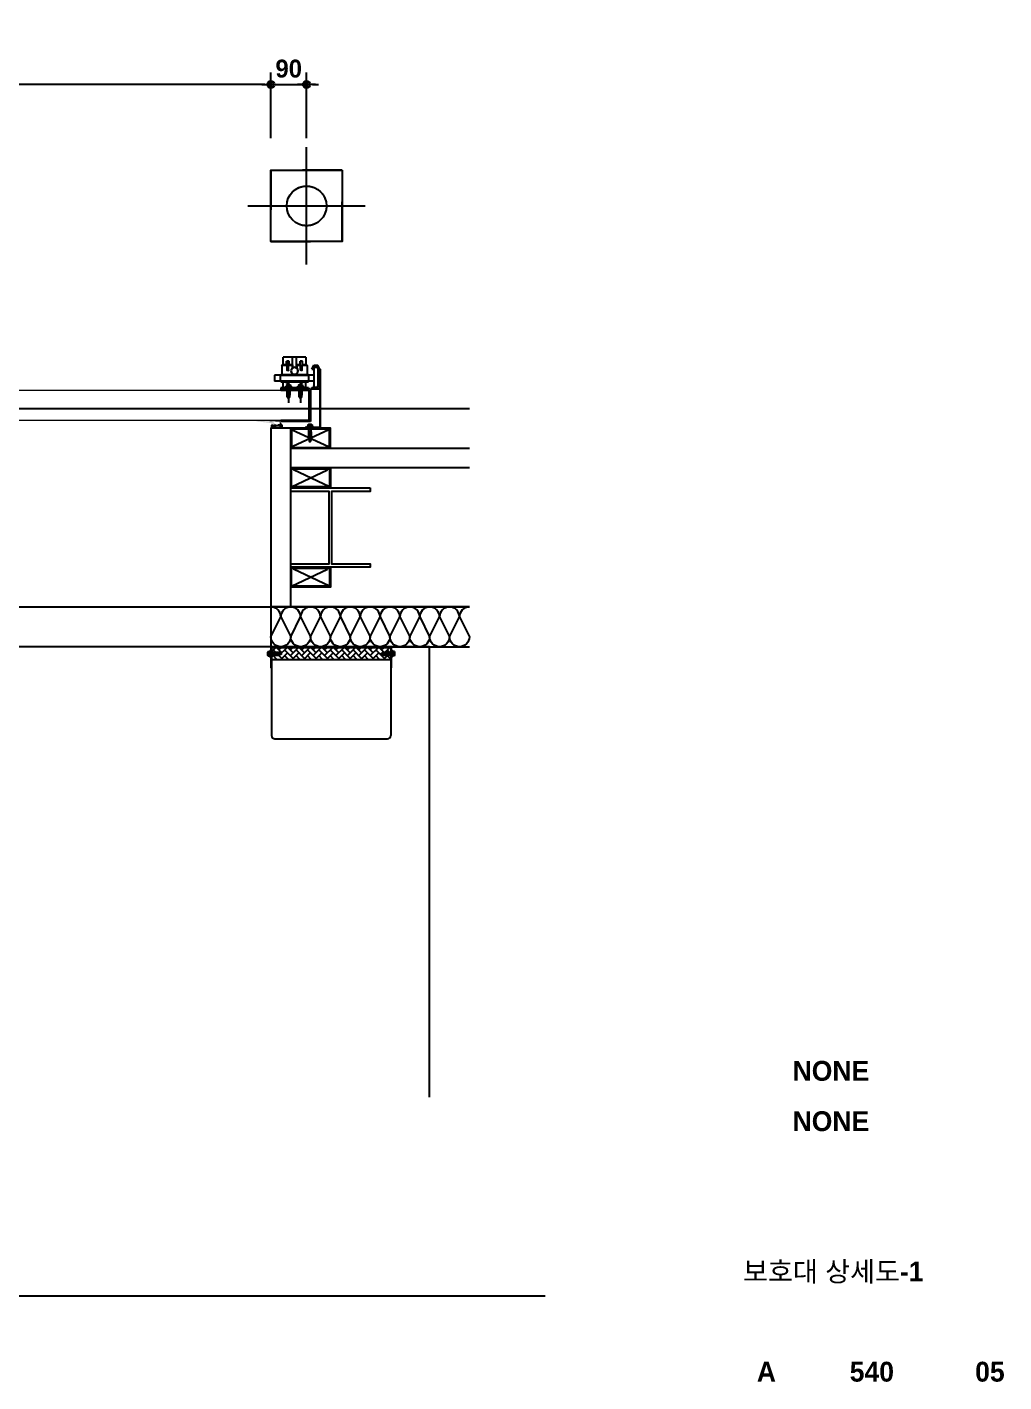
# Model space of a CAD drawing. Extents: x 300 to 49993, y 307 to 8617.
# Drawn here: x 9637 to 12098, y 391 to 3802 of the extents above; entities that cross this region are included whole.
import ezdxf
from ezdxf.enums import TextEntityAlignment as Align

# ---------------------------------------------------------------- set-up
doc = ezdxf.new("R2010")
doc.units = 0
doc.header["$LTSCALE"] = 400
doc.header["$MEASUREMENT"] = 0
doc.header["$PDSIZE"] = -5
for name, pattern in [('CEN', [62, 60, -1, 0, -1]), ('HID', [0.5, 0.25, -0.25]), ('XR-평면도$0$HID', [2, 1.1, -0.9]), ('XR-평면도$0$HIDDEN', [0.375, 0.25, -0.125])]:
    doc.linetypes.add(name, pattern=pattern)
doc.layers.get('Defpoints').update_dxf_attribs({"color": 161, "linetype": 'CONTINUOUS'})
for name, color, linetype in [('$RECOVER_210316183841-0', 7, 'CONTINUOUS'), ('$RECOVER_210316183841-24', 7, 'CONTINUOUS'), ('$RECOVER_210316183841-25', 7, 'CONTINUOUS'), ('0-LIN3', 8, 'CONTINUOUS'), ('0-PATT', 252, 'CONTINUOUS'), ('0DOOR', 4, 'CONTINUOUS'), ('0FURN1', 8, 'HID'), ('0OPEN', 1, 'HID'), ('0PANL', 6, 'CONTINUOUS'), ('0STL', 3, 'CONTINUOUS'), ('A-DIM', 7, 'CONTINUOUS'), ('A-INSUL', 8, 'CONTINUOUS'), ('A-PK', 6, 'CONTINUOUS'), ('AA-BOLLARD', 6, 'CONTINUOUS'), ('AA-STEL-1', 3, 'CONTINUOUS'), ('CEN', 1, 'CEN'), ('SYM', 7, 'CONTINUOUS')]:
    doc.layers.add(name, color=color, linetype=linetype)
doc.styles.add('2020음성 1차', font='나눔고딕Bold.ttf')
doc.dimstyles.new('RI-DOT-150', dxfattribs={"dimscale": 150, "dimtxt": 3, "dimasz": 1, "dimexe": 2, "dimexo": 2, "dimgap": 1, "dimtad": 1, "dimdec": 0, "dimzin": 9, "dimdsep": 46, "dimtxsty": '2020음성 1차', "dimcen": 0, "dimclrd": 256, "dimclre": 256, "dimclrt": 3, "dimadec": 0, "dimazin": 0, "dimtm": 1e-09, "dimtfac": 1, "dimtdec": 0, "dimtix": 1, "dimtmove": 2, "dimatfit": 3, "dimfxl": 1.25, "dimtolj": 1, "dimtzin": 0, "dimlwd": -1, "dimlwe": -1, "dimarcsym": 0})

# ---------------------------------------------------------------- blocks, each defined once
blk = doc.blocks.new('XR-평면도$0$$0$A$C3B9B04BD')
at = {"layer": '0OPEN'}
for p, q in [((47.7, -47.7), (2.3, 47.7)), ((47.7, 47.7), (2.3, -47.7))]:
    blk.add_line(p, q, dxfattribs=at)
at = {"layer": '0STL'}
for points in [[(0, -50), (50, -50), (50, 50), (0, 50)], [(2.3, -47.7), (47.7, -47.7), (47.7, 47.7), (2.3, 47.7)]]:
    blk.add_lwpolyline(points, close=True, dxfattribs=at)
blk = doc.blocks.new('XR-평면도$0$COLDSEAL')
at = {"layer": '0DOOR', "true_color": 0x939598}
for points in [[(33005170.6, -18005063.9, 0.197399), (33005171.5, -18005066), (33005176.6, -18005071.2, 0.18871), (33005178.6, -18005072.1), (33005184.8, -18005072.4), (33005184.8, -18005071), (33005179.3, -18005070.7, -0.18871), (33005177.3, -18005069.8), (33005176, -18005068.3, -0.615818), (33005177.6, -18005065.2), (33005181.4, -18005065.2), (33005181.4, -18005062.2), (33005176.6, -18005062.2), (33005170.6, -18005062.2)], [(33005188.6, -18005058), (33005172.6, -18005058), (33005172.6, -18005059.7), (33005177.3, -18005059.7), (33005177.3, -18005062.2), (33005184.6, -18005062.2), (33005184.6, -18005059.7), (33005188.6, -18005059.7)], [(33005211.7, -18005072.6), (33005179.3, -18005070.7, -0.18343), (33005177.4, -18005069.8, 0.18343), (33005179.3, -18005070.7), (33005184.8, -18005071), (33005184.8, -18005072.4), (33005211.6, -18005073.6, 0.984406), (33005211.7, -18005072.6, -0.000575)], [(33005181.4, -18005065.2), (33005181.4, -18005062.2), (33005184.6, -18005062.2), (33005190.6, -18005062.2), (33005193.2, -18005065.9, 0.221798), (33005198.3, -18005068.9), (33005226.1, -18005071.5, -0.890519), (33005226, -18005072.5, -0.090217), (33005225.9, -18005072.4), (33005197.9, -18005071.5, -0.221798), (33005190.4, -18005067.7), (33005188.8, -18005065.7, 0.266432), (33005188, -18005065.2)]]:
    blk.add_hatch(color=252, dxfattribs=at).paths.add_polyline_path(points)
h = blk.add_hatch(color=252, dxfattribs=at)
edge = h.paths.add_edge_path()
edge.add_line((33005235.4, -18005071.6), (33005235.3, -18005073.2))
edge.add_line((33005235.3, -18005073.2), (33005197.1, -18005068.9))
edge.add_arc((33005197.3, -18005067.9), 1, 226.9147, 263.5326, ccw=False)
edge.add_line((33005196.6, -18005068.7), (33005193.8, -18005066))
edge.add_arc((33005194.4, -18005065.3), 1, 190.8667, 226.9147, ccw=False)
edge.add_line((33005193.5, -18005065.5), (33005192.4, -18005059.8))
edge.add_arc((33005191.4, -18005060), 1, 10.8667, 49.2164)
edge.add_arc((33005193.3, -18005057.7), 2, 311.4859, 229.2164, ccw=False)
edge.add_line((33005194.7, -18005059.2), (33005194.9, -18005061.4))
edge.add_line((33005194.9, -18005061.4), (33005196, -18005064.8))
edge.add_arc((33005197, -18005064.5), 1, 197.7167, 223.7852)
edge.add_line((33005196.2, -18005065.2), (33005198, -18005067))
edge.add_arc((33005198.7, -18005066.3), 1, 223.7852, 263.3102)
edge.add_line((33005198.6, -18005067.3), (33005235.4, -18005071.6))
at = {"layer": '0DOOR', "color": 252, "true_color": 0x939598}
for p, q in [((33005160.4, -18005054.1), (33005196.9, -18005054.1)), ((33005160.4, -18005054.1), (33005160.4, -18005055.6)), ((33005170.4, -18005055.6), (33005160.4, -18005055.6)), ((33005170.4, -18005055.6), (33005170.4, -18005061.6)), ((33005176.9, -18005062.1), (33005170.9, -18005062.1)), ((33005189.9, -18005055.6), (33005171.9, -18005055.6)), ((33005171.9, -18005055.6), (33005171.9, -18005060.6)), ((33005176.9, -18005060.6), (33005171.9, -18005060.6)), ((33005174.9, -18005054.1), (33005196.9, -18005054.1)), ((33005176.9, -18005062.1), (33005176.9, -18005060.6)), ((33005184.9, -18005062.1), (33005184.9, -18005060.6)), ((33005189.9, -18005060.6), (33005184.9, -18005060.6)), ((33005191.8, -18005062.1), (33005184.9, -18005062.1)), ((33005189.9, -18005055.6), (33005189.9, -18005060.6)), ((33005189.9, -18005055.6), (33005189.9, -18005060.6)), ((33005191.8, -18005062.1), (33005191.8, -18005059.4)), ((33005194.9, -18005060.5), (33005194.9, -18005059.4)), ((33005194.9, -18005060.5), (33005194.9, -18005059.4)), ((33005195.3, -18005060.5), (33005194.9, -18005060.5)), ((33005195.3, -18005060.5), (33005194.9, -18005060.5)), ((33005195.3, -18005060.5), (33005195.3, -18005061.6)), ((33005196.9, -18005062.1), (33005195.8, -18005062.1)), ((33005196.9, -18005062.1), (33005196.9, -18005054.1))]:
    blk.add_line(p, q, dxfattribs=at)
for centre, radius, start, end in [((33005170.9, -18005061.6), 0.5, 180, 270), ((33005193.3, -18005057.7), 2.25, 313.5422, 226.4578), ((33005195.8, -18005061.6), 0.5, 180, 270), ((33005195.8, -18005061.6), 0.5, 180, 270)]:
    blk.add_arc(centre, radius, start, end, dxfattribs=at)
blk = doc.blocks.new('XR-평면도$0$OHD-2(평)')
at = {"layer": '0DOOR', "color": 10}
for p, q in [((2402.7, 26.2), (2394.4, 22.8)), ((2402.7, 26.2), (2394.4, 22.8)), ((2397.4, 25.8), (2394.4, 24.6)), ((2397.4, 25.8), (2394.4, 24.6)), ((2402.7, 24.3), (2394.4, 20.9)), ((2402.7, 24.3), (2394.4, 20.9)), ((2402.7, 22.5), (2394.4, 19.1)), ((2402.7, 22.5), (2394.4, 19.1)), ((2402.7, 20.7), (2394.4, 17.3)), ((2402.7, 20.7), (2394.4, 17.3)), ((2402.7, 18.8), (2394.4, 15.4)), ((2402.7, 18.8), (2394.4, 15.4)), ((2402.7, 17), (2394.4, 13.6)), ((2402.7, 17), (2394.4, 13.6)), ((2402.7, 15.2), (2394.4, 11.8)), ((2402.7, 15.2), (2394.4, 11.8)), ((2402.7, 13.3), (2394.4, 9.9)), ((2402.7, 13.3), (2394.4, 9.9)), ((2402.7, 11.5), (2394.4, 8.1)), ((2402.7, 11.5), (2394.4, 8.1)), ((2402.7, 9.7), (2396.7, 7.3)), ((2340.4, -82.6), (2348.7, -86)), ((2340.4, -82.6), (2348.7, -86)), ((2340.4, -84.4), (2348.7, -87.9)), ((2340.4, -84.4), (2348.7, -87.9)), ((2340.4, -86.3), (2348.7, -89.7)), ((2340.4, -86.3), (2348.7, -89.7)), ((2340.4, -88.1), (2348.7, -91.5)), ((2340.4, -88.1), (2348.7, -91.5)), ((2340.4, -89.9), (2348.7, -93.4)), ((2340.4, -89.9), (2348.7, -93.4)), ((2340.4, -91.8), (2348.7, -95.2)), ((2340.4, -91.8), (2348.7, -95.2)), ((2340.4, -93.6), (2348.7, -97)), ((2340.4, -93.6), (2348.7, -97)), ((2340.4, -95.4), (2348.7, -98.9)), ((2340.4, -95.4), (2348.7, -98.9)), ((2340.4, -97.3), (2348.7, -100.7)), ((2340.4, -97.3), (2348.7, -100.7)), ((2340.4, -99.1), (2346.3, -101.5)), ((2345.7, -82.9), (2348.7, -84.2)), ((2345.7, -82.9), (2348.7, -84.2)), ((2370.4, -82.6), (2378.7, -86)), ((2370.4, -82.6), (2378.7, -86)), ((2370.4, -84.4), (2378.7, -87.9)), ((2370.4, -84.4), (2378.7, -87.9)), ((2370.4, -86.3), (2378.7, -89.7)), ((2370.4, -86.3), (2378.7, -89.7)), ((2370.4, -88.1), (2378.7, -91.5)), ((2370.4, -88.1), (2378.7, -91.5)), ((2370.4, -89.9), (2378.7, -93.4)), ((2370.4, -89.9), (2378.7, -93.4)), ((2370.4, -91.8), (2378.7, -95.2)), ((2370.4, -91.8), (2378.7, -95.2)), ((2370.4, -93.6), (2378.7, -97)), ((2370.4, -93.6), (2378.7, -97)), ((2370.4, -95.4), (2378.7, -98.9)), ((2370.4, -95.4), (2378.7, -98.9)), ((2370.4, -97.3), (2378.7, -100.7)), ((2370.4, -97.3), (2378.7, -100.7)), ((2370.4, -99.1), (2376.3, -101.5)), ((2375.7, -82.9), (2378.7, -84.2)), ((2375.7, -82.9), (2378.7, -84.2))]:
    blk.add_line(p, q, dxfattribs=at)
at = {"layer": '0DOOR'}
for p, q in [((2395.4, 29.6), (2395.4, 25.4)), ((2395.4, 24.6), (2395.4, 23.6)), ((2395.4, 22.8), (2395.4, 21.7)), ((2395.4, 20.9), (2395.4, 19.9)), ((2395.4, 19.1), (2395.4, 18.1)), ((2395.4, 17.3), (2395.4, 16.2)), ((2395.4, 15.4), (2395.4, 14.4)), ((2395.4, 13.6), (2395.4, 12.6)), ((2395.4, 11.8), (2395.4, 10.7)), ((2395.4, 9.9), (2395.4, 8.9)), ((2395.4, 8.1), (2395.4, 0)), ((2401.7, 29.6), (2401.7, 26.2)), ((2401.7, 25.4), (2401.7, 24.3)), ((2401.7, 23.5), (2401.7, 22.5)), ((2401.7, 21.7), (2401.7, 20.7)), ((2401.7, 19.9), (2401.7, 18.8)), ((2401.7, 18), (2401.7, 17)), ((2401.7, 16.2), (2401.7, 15.2)), ((2401.7, 14.4), (2401.7, 13.3)), ((2401.7, 12.5), (2401.7, 11.5)), ((2401.7, 10.7), (2401.7, 9.7)), ((2401.7, 8.9), (2401.7, 0)), ((2403.8, -5.4), (2393.3, -5.4)), ((2393.3, -9.1), (2393.3, -5.4)), ((2402.6, -9.6), (2394.4, -9.6)), ((2395.8, -9.1), (2395.8, -5.4)), ((2401.2, -9.1), (2401.2, -5.4)), ((2403.8, -9.1), (2403.8, -5.4)), ((2344.5, -114.5), (2344.5, -64.1)), ((2374.5, -114.5), (2374.5, -64.1)), ((2341.4, -79.1), (2341.4, -82.6)), ((2341.4, -83.4), (2341.4, -84.4)), ((2341.4, -85.2), (2341.4, -86.3)), ((2341.4, -87.1), (2341.4, -88.1)), ((2341.4, -88.9), (2341.4, -89.9)), ((2341.4, -90.7), (2341.4, -91.8)), ((2341.4, -92.6), (2341.4, -93.6)), ((2341.4, -94.4), (2341.4, -95.4)), ((2341.4, -96.2), (2341.4, -97.3)), ((2341.4, -98.1), (2341.4, -99.1)), ((2341.4, -99.9), (2341.4, -101.5)), ((2347.7, -79.1), (2347.7, -83.4)), ((2347.7, -84.2), (2347.7, -85.2)), ((2347.7, -86), (2347.7, -87.1)), ((2347.7, -87.9), (2347.7, -88.9)), ((2347.7, -89.7), (2347.7, -90.7)), ((2347.7, -91.5), (2347.7, -92.5)), ((2347.7, -93.4), (2347.7, -94.4)), ((2347.7, -95.2), (2347.7, -96.2)), ((2347.7, -97), (2347.7, -98)), ((2347.7, -98.9), (2347.7, -99.9)), ((2347.7, -100.7), (2347.7, -101.5)), ((2371.4, -79.1), (2371.4, -82.6)), ((2371.4, -83.4), (2371.4, -84.4)), ((2371.4, -85.2), (2371.4, -86.3)), ((2371.4, -87.1), (2371.4, -88.1)), ((2371.4, -88.9), (2371.4, -89.9)), ((2371.4, -90.7), (2371.4, -91.8)), ((2371.4, -92.6), (2371.4, -93.6)), ((2371.4, -94.4), (2371.4, -95.4)), ((2371.4, -96.2), (2371.4, -97.3)), ((2371.4, -98.1), (2371.4, -99.1)), ((2371.4, -99.9), (2371.4, -101.5)), ((2377.7, -79.1), (2377.7, -83.4)), ((2377.7, -84.2), (2377.7, -85.2)), ((2377.7, -86), (2377.7, -87.1)), ((2377.7, -87.9), (2377.7, -88.9)), ((2377.7, -89.7), (2377.7, -90.7)), ((2377.7, -91.5), (2377.7, -92.5)), ((2377.7, -93.4), (2377.7, -94.4)), ((2377.7, -95.2), (2377.7, -96.2)), ((2377.7, -97), (2377.7, -98)), ((2377.7, -98.9), (2377.7, -99.9)), ((2377.7, -100.7), (2377.7, -101.5)), ((2339.3, -109), (2339.3, -105.3)), ((2339.3, -105.3), (2349.8, -105.3)), ((2340.5, -109.5), (2348.6, -109.5)), ((2341.8, -109), (2341.8, -105.3)), ((2347.3, -109), (2347.3, -105.3)), ((2349.8, -109), (2349.8, -105.3)), ((2369.3, -109), (2369.3, -105.3)), ((2369.3, -105.3), (2379.8, -105.3)), ((2370.5, -109.5), (2378.6, -109.5)), ((2371.8, -109), (2371.8, -105.3)), ((2377.3, -109), (2377.3, -105.3)), ((2379.8, -109), (2379.8, -105.3))]:
    blk.add_line(p, q, dxfattribs=at)
at = {"layer": '0DOOR', "lineweight": 0}
for p, q in [((2395.4, -20), (-95.4, -20)), ((-95.4, -96), (2395.4, -96))]:
    blk.add_line(p, q, dxfattribs=at)
at = {"layer": '0DOOR', "color": 4}
for p, q in [((2395.4, -96), (2395.4, -20)), ((2309.1, -133.5), (2309.1, -118.5)), ((2324.6, -118.5), (2309.1, -118.5)), ((2324.7, -133.5), (2309.1, -133.5)), ((2408.4, -133.5), (2394.8, -133.5)), ((2408.4, -118.5), (2394.9, -118.5)), ((2408.4, -149.2), (2408.4, -107.5)), ((2418.4, -149.2), (2418.4, -107.5))]:
    blk.add_line(p, q, dxfattribs=at)
at = {"layer": '0DOOR', "color": 7}
for p, q in [((2394.7, -99.2), (2324.7, -99.2)), ((2324.7, -101.5), (2324.7, -99.2)), ((2394.7, -101.5), (2324.7, -101.5)), ((2331, -101.5), (2331, -116.5)), ((2388.5, -101.5), (2388.5, -116.5)), ((2394.7, -101.5), (2394.7, -99.2)), ((2394.7, -116.5), (2324.7, -116.5)), ((2394.7, -135), (2324.7, -135)), ((2328, -158.5), (2328, -136.4)), ((2335.4, -135), (2328.8, -135.4)), ((2331, -135.1), (2331, -135)), ((2384.1, -135), (2390.7, -135.4)), ((2388.5, -135.1), (2388.5, -135)), ((2391.5, -158.5), (2391.5, -136.4)), ((2340.9, -158.5), (2328, -158.5)), ((2328, -158.5), (2328.5, -159.5)), ((2340.9, -159.5), (2328.5, -159.5)), ((2331, -159.5), (2331, -179.2)), ((2354.2, -158.5), (2344.5, -158.5)), ((2354.2, -159.5), (2344.5, -159.5)), ((2354.2, -159.5), (2354.2, -151.6)), ((2365.2, -159.5), (2365.2, -151.6)), ((2374.9, -158.5), (2365.2, -158.5)), ((2374.9, -159.5), (2365.2, -159.5)), ((2391.5, -158.5), (2378.5, -158.5)), ((2391, -159.5), (2378.5, -159.5)), ((2388.5, -179.2), (2388.5, -159.5)), ((2391.5, -158.5), (2391, -159.5)), ((2388.5, -179.2), (2331, -179.2))]:
    blk.add_line(p, q, dxfattribs=at)
at = {"layer": '0DOOR', "color": 3, "linetype": 'XR-평면도$0$HIDDEN'}
for p, q in [((2394.9, -118.5), (2324.6, -118.5)), ((2394.8, -133.5), (2324.7, -133.5))]:
    blk.add_line(p, q, dxfattribs=at)
at = {"layer": '0DOOR', "color": 1, "linetype": 'XR-평면도$0$HID'}
for p, q in [((2394.9, -118.5), (2324.6, -118.5)), ((2394.9, -133), (2324.6, -133)), ((2339.7, -113.5), (2345.7, -113.5)), ((2339.7, -113.5), (2339.7, -116.5)), ((2340, -113.8), (2345.5, -113.8)), ((2340, -113.8), (2340, -116.5)), ((2345.5, -113.8), (2345.5, -116.5)), ((2345.7, -113.5), (2345.7, -116.5)), ((2373.7, -113.5), (2379.7, -113.5)), ((2373.7, -113.5), (2373.7, -116.5)), ((2374, -113.8), (2379.5, -113.8)), ((2374, -113.8), (2374, -116.5)), ((2379.5, -113.8), (2379.5, -116.5)), ((2379.7, -113.5), (2379.7, -116.5)), ((2339.7, -159.5), (2339.7, -169.2)), ((2339.7, -169.2), (2345.7, -169.2)), ((2340, -159.5), (2340, -169)), ((2345.5, -169), (2340, -169)), ((2345.5, -159.5), (2345.5, -169)), ((2345.7, -159.5), (2345.7, -169.2)), ((2373.7, -159.5), (2373.7, -169.2)), ((2373.7, -169.2), (2379.7, -169.2)), ((2374, -159.5), (2374, -169)), ((2379.5, -169), (2374, -169)), ((2379.5, -159.5), (2379.5, -169)), ((2379.7, -159.5), (2379.7, -169.2))]:
    blk.add_line(p, q, dxfattribs=at)
at = {"layer": '0DOOR', "color": 2}
for p, q in [((2340.7, -146.5), (2340.7, -159.5)), ((2340.9, -146.5), (2340.9, -159.5)), ((2344.5, -146.5), (2344.5, -159.5)), ((2344.7, -146.5), (2344.7, -159.5)), ((2374.7, -146.5), (2374.7, -159.5)), ((2374.9, -146.5), (2374.9, -159.5)), ((2378.5, -146.5), (2378.5, -159.5)), ((2378.7, -146.5), (2378.7, -159.5))]:
    blk.add_line(p, q, dxfattribs=at)
at = {"layer": '0DOOR', "color": 0}
for p, q in [((2354.7, -152), (2354.7, -178.2)), ((2364.7, -152), (2364.7, -178.2)), ((2363.7, -179.2), (2355.7, -179.2))]:
    blk.add_line(p, q, dxfattribs=at)
at = {"layer": '0DOOR'}
for points in [[(2401.7, 27.6), (2397.4, 25.8), (2395.4, 27), (2397.8, 29.5), (2398.5, 34.4)], [(2395.4, 29.6), (2398.5, 34.4), (2401.7, 29.6)], [(2395.4, 24.2), (2394.4, 24.6), (2395.4, 23.8)], [(2395.4, 22.4), (2394.4, 22.8), (2395.4, 22)], [(2395.4, 20.5), (2394.4, 20.9), (2395.4, 20.1)], [(2395.4, 18.7), (2394.4, 19.1), (2395.4, 18.3)], [(2395.4, 16.9), (2394.4, 17.3), (2395.4, 16.5)], [(2395.4, 15), (2394.4, 15.4), (2395.4, 14.6)], [(2395.4, 13.2), (2394.4, 13.6), (2395.4, 12.8)], [(2395.4, 11.4), (2394.4, 11.8), (2395.4, 11)], [(2395.4, 9.5), (2394.4, 9.9), (2395.4, 9.1)], [(2395.4, 7.7), (2394.4, 8.1), (2395.4, 7.3)], [(2395.9, 7.3), (2401.7, 9.7), (2402.7, 9.7), (2401.7, 8.9), (2397.8, 7.3)], [(2401.7, 26.6), (2402.7, 26.2), (2401.7, 27)], [(2401.7, 26.6), (2402.7, 26.2), (2401.7, 27)], [(2401.7, 24.7), (2402.7, 24.3), (2401.7, 25.1)], [(2401.7, 24.7), (2402.7, 24.3), (2401.7, 25.1)], [(2401.7, 22.9), (2402.7, 22.5), (2401.7, 23.3)], [(2401.7, 22.9), (2402.7, 22.5), (2401.7, 23.3)], [(2401.7, 21.1), (2402.7, 20.7), (2401.7, 21.5)], [(2401.7, 21.1), (2402.7, 20.7), (2401.7, 21.5)], [(2401.7, 19.2), (2402.7, 18.8), (2401.7, 19.6)], [(2401.7, 19.2), (2402.7, 18.8), (2401.7, 19.6)], [(2401.7, 17.4), (2402.7, 17), (2401.7, 17.8)], [(2401.7, 17.4), (2402.7, 17), (2401.7, 17.8)], [(2401.7, 15.6), (2402.7, 15.2), (2401.7, 16)], [(2401.7, 15.6), (2402.7, 15.2), (2401.7, 16)], [(2401.7, 13.7), (2402.7, 13.3), (2401.7, 14.1)], [(2401.7, 13.7), (2402.7, 13.3), (2401.7, 14.1)], [(2401.7, 11.9), (2402.7, 11.5), (2401.7, 12.3)], [(2401.7, 11.9), (2402.7, 11.5), (2401.7, 12.3)], [(2401.7, 10.1), (2402.7, 9.7), (2401.7, 10.5)], [(2341.4, -82.2), (2340.4, -82.6), (2341.4, -81.8)], [(2341.4, -82.2), (2340.4, -82.6), (2341.4, -81.8)], [(2341.4, -84), (2340.4, -84.4), (2341.4, -83.6)], [(2341.4, -84), (2340.4, -84.4), (2341.4, -83.6)], [(2341.4, -85.9), (2340.4, -86.3), (2341.4, -85.5)], [(2341.4, -85.9), (2340.4, -86.3), (2341.4, -85.5)], [(2341.4, -87.7), (2340.4, -88.1), (2341.4, -87.3)], [(2341.4, -87.7), (2340.4, -88.1), (2341.4, -87.3)], [(2341.4, -89.5), (2340.4, -89.9), (2341.4, -89.1)], [(2341.4, -89.5), (2340.4, -89.9), (2341.4, -89.1)], [(2341.4, -91.4), (2340.4, -91.8), (2341.4, -91)], [(2341.4, -91.4), (2340.4, -91.8), (2341.4, -91)], [(2341.4, -93.2), (2340.4, -93.6), (2341.4, -92.8)], [(2341.4, -93.2), (2340.4, -93.6), (2341.4, -92.8)], [(2341.4, -95), (2340.4, -95.4), (2341.4, -94.6)], [(2341.4, -95), (2340.4, -95.4), (2341.4, -94.6)], [(2341.4, -96.9), (2340.4, -97.3), (2341.4, -96.5)], [(2341.4, -96.9), (2340.4, -97.3), (2341.4, -96.5)], [(2341.4, -98.7), (2340.4, -99.1), (2341.4, -98.3)], [(2347.2, -101.5), (2341.4, -99.1), (2340.4, -99.1), (2341.4, -99.9), (2345.2, -101.5)], [(2347.7, -79.1), (2344.5, -74.3), (2341.4, -79.1)], [(2341.4, -81.2), (2345.7, -83), (2347.7, -81.8), (2345.3, -79.3), (2344.5, -74.3)], [(2347.7, -84.6), (2348.7, -84.2), (2347.7, -85)], [(2347.7, -86.4), (2348.7, -86), (2347.7, -86.8)], [(2347.7, -88.3), (2348.7, -87.9), (2347.7, -88.7)], [(2347.7, -90.1), (2348.7, -89.7), (2347.7, -90.5)], [(2347.7, -91.9), (2348.7, -91.5), (2347.7, -92.3)], [(2347.7, -93.8), (2348.7, -93.4), (2347.7, -94.2)], [(2347.7, -95.6), (2348.7, -95.2), (2347.7, -96)], [(2347.7, -97.4), (2348.7, -97), (2347.7, -97.8)], [(2347.7, -99.3), (2348.7, -98.9), (2347.7, -99.7)], [(2347.7, -101.1), (2348.7, -100.7), (2347.7, -101.5)], [(2371.4, -82.2), (2370.4, -82.6), (2371.4, -81.8)], [(2371.4, -82.2), (2370.4, -82.6), (2371.4, -81.8)], [(2371.4, -84), (2370.4, -84.4), (2371.4, -83.6)], [(2371.4, -84), (2370.4, -84.4), (2371.4, -83.6)], [(2371.4, -85.9), (2370.4, -86.3), (2371.4, -85.5)], [(2371.4, -85.9), (2370.4, -86.3), (2371.4, -85.5)], [(2371.4, -87.7), (2370.4, -88.1), (2371.4, -87.3)], [(2371.4, -87.7), (2370.4, -88.1), (2371.4, -87.3)], [(2371.4, -89.5), (2370.4, -89.9), (2371.4, -89.1)], [(2371.4, -89.5), (2370.4, -89.9), (2371.4, -89.1)], [(2371.4, -91.4), (2370.4, -91.8), (2371.4, -91)], [(2371.4, -91.4), (2370.4, -91.8), (2371.4, -91)], [(2371.4, -93.2), (2370.4, -93.6), (2371.4, -92.8)], [(2371.4, -93.2), (2370.4, -93.6), (2371.4, -92.8)], [(2371.4, -95), (2370.4, -95.4), (2371.4, -94.6)], [(2371.4, -95), (2370.4, -95.4), (2371.4, -94.6)], [(2371.4, -96.9), (2370.4, -97.3), (2371.4, -96.5)], [(2371.4, -96.9), (2370.4, -97.3), (2371.4, -96.5)], [(2371.4, -98.7), (2370.4, -99.1), (2371.4, -98.3)], [(2377.2, -101.5), (2371.4, -99.1), (2370.4, -99.1), (2371.4, -99.9), (2375.2, -101.5)], [(2377.7, -79.1), (2374.5, -74.3), (2371.4, -79.1)], [(2371.4, -81.2), (2375.7, -83), (2377.7, -81.8), (2375.3, -79.3), (2374.5, -74.3)], [(2377.7, -84.6), (2378.7, -84.2), (2377.7, -85)], [(2377.7, -86.4), (2378.7, -86), (2377.7, -86.8)], [(2377.7, -88.3), (2378.7, -87.9), (2377.7, -88.7)], [(2377.7, -90.1), (2378.7, -89.7), (2377.7, -90.5)], [(2377.7, -91.9), (2378.7, -91.5), (2377.7, -92.3)], [(2377.7, -93.8), (2378.7, -93.4), (2377.7, -94.2)], [(2377.7, -95.6), (2378.7, -95.2), (2377.7, -96)], [(2377.7, -97.4), (2378.7, -97), (2377.7, -97.8)], [(2377.7, -99.3), (2378.7, -98.9), (2377.7, -99.7)], [(2377.7, -101.1), (2378.7, -100.7), (2377.7, -101.5)]]:
    blk.add_lwpolyline(points, dxfattribs=at)
for points in [[(2394.4, 22.8), (2395.4, 23.6), (2401.7, 26.2), (2402.7, 26.2), (2401.7, 25.4), (2395.4, 22.8)], [(2394.4, 24.6), (2395.4, 25.4), (2396.4, 25.8), (2397.4, 25.8), (2396.4, 25), (2395.4, 24.6)], [(2394.4, 20.9), (2395.4, 21.7), (2401.7, 24.3), (2402.7, 24.3), (2401.7, 23.5), (2395.4, 20.9)], [(2394.4, 19.1), (2395.4, 19.9), (2401.7, 22.5), (2402.7, 22.5), (2401.7, 21.7), (2395.4, 19.1)], [(2394.4, 17.3), (2395.4, 18.1), (2401.7, 20.7), (2402.7, 20.7), (2401.7, 19.9), (2395.4, 17.3)], [(2394.4, 15.4), (2395.4, 16.2), (2401.7, 18.8), (2402.7, 18.8), (2401.7, 18), (2395.4, 15.4)], [(2394.4, 13.6), (2395.4, 14.4), (2401.7, 17), (2402.7, 17), (2401.7, 16.2), (2395.4, 13.6)], [(2394.4, 11.8), (2395.4, 12.6), (2401.7, 15.2), (2402.7, 15.2), (2401.7, 14.4), (2395.4, 11.8)], [(2394.4, 9.9), (2395.4, 10.7), (2401.7, 13.3), (2402.7, 13.3), (2401.7, 12.5), (2395.4, 9.9)], [(2394.4, 8.1), (2395.4, 8.9), (2401.7, 11.5), (2402.7, 11.5), (2401.7, 10.7), (2395.4, 8.1)], [(2389.5, -2.4), (2407.5, -2.4), (2407.5, -1.6), (2389.5, -1.6)], [(2394.2, -5.4), (2402.8, -5.4), (2407.5, -2.4), (2389.5, -2.4)], [(2353.5, -102.3), (2335.5, -102.3), (2335.5, -101.5), (2353.5, -101.5)], [(2348.8, -105.3), (2340.2, -105.3), (2335.5, -102.3), (2353.5, -102.3)], [(2348.7, -86), (2347.7, -85.2), (2341.4, -82.6), (2340.4, -82.6), (2341.4, -83.4), (2347.7, -86)], [(2348.7, -87.9), (2347.7, -87.1), (2341.4, -84.4), (2340.4, -84.4), (2341.4, -85.2), (2347.7, -87.9)], [(2348.7, -89.7), (2347.7, -88.9), (2341.4, -86.3), (2340.4, -86.3), (2341.4, -87.1), (2347.7, -89.7)], [(2348.7, -91.5), (2347.7, -90.7), (2341.4, -88.1), (2340.4, -88.1), (2341.4, -88.9), (2347.7, -91.5)], [(2348.7, -93.4), (2347.7, -92.5), (2341.4, -89.9), (2340.4, -89.9), (2341.4, -90.7), (2347.7, -93.4)], [(2348.7, -95.2), (2347.7, -94.4), (2341.4, -91.8), (2340.4, -91.8), (2341.4, -92.6), (2347.7, -95.2)], [(2348.7, -97), (2347.7, -96.2), (2341.4, -93.6), (2340.4, -93.6), (2341.4, -94.4), (2347.7, -97)], [(2348.7, -98.9), (2347.7, -98), (2341.4, -95.4), (2340.4, -95.4), (2341.4, -96.2), (2347.7, -98.9)], [(2348.7, -100.7), (2347.7, -99.9), (2341.4, -97.3), (2340.4, -97.3), (2341.4, -98.1), (2347.7, -100.7)], [(2348.7, -84.2), (2347.7, -83.4), (2346.7, -82.9), (2345.7, -82.9), (2346.7, -83.8), (2347.7, -84.2)], [(2383.5, -102.3), (2365.5, -102.3), (2365.5, -101.5), (2383.5, -101.5)], [(2378.8, -105.3), (2370.2, -105.3), (2365.5, -102.3), (2383.5, -102.3)], [(2378.7, -86), (2377.7, -85.2), (2371.4, -82.6), (2370.4, -82.6), (2371.4, -83.4), (2377.7, -86)], [(2378.7, -87.9), (2377.7, -87.1), (2371.4, -84.4), (2370.4, -84.4), (2371.4, -85.2), (2377.7, -87.9)], [(2378.7, -89.7), (2377.7, -88.9), (2371.4, -86.3), (2370.4, -86.3), (2371.4, -87.1), (2377.7, -89.7)], [(2378.7, -91.5), (2377.7, -90.7), (2371.4, -88.1), (2370.4, -88.1), (2371.4, -88.9), (2377.7, -91.5)], [(2378.7, -93.4), (2377.7, -92.5), (2371.4, -89.9), (2370.4, -89.9), (2371.4, -90.7), (2377.7, -93.4)], [(2378.7, -95.2), (2377.7, -94.4), (2371.4, -91.8), (2370.4, -91.8), (2371.4, -92.6), (2377.7, -95.2)], [(2378.7, -97), (2377.7, -96.2), (2371.4, -93.6), (2370.4, -93.6), (2371.4, -94.4), (2377.7, -97)], [(2378.7, -98.9), (2377.7, -98), (2371.4, -95.4), (2370.4, -95.4), (2371.4, -96.2), (2377.7, -98.9)], [(2378.7, -100.7), (2377.7, -99.9), (2371.4, -97.3), (2370.4, -97.3), (2371.4, -98.1), (2377.7, -100.7)], [(2378.7, -84.2), (2377.7, -83.4), (2376.7, -82.9), (2375.7, -82.9), (2376.7, -83.8), (2377.7, -84.2)]]:
    blk.add_lwpolyline(points, close=True, dxfattribs=at)
at = {"layer": '0DOOR', "color": 7}
for radius in [9, 8.5]:
    blk.add_circle((2359.7, -144.5), radius, dxfattribs=at)
at = {"layer": '0DOOR'}
for centre, radius, start, end in [((2394.5, -7.7), 1.86, 226.9662, 313.0338), ((2398.5, -2), 7.61, 249.1195, 290.8805), ((2402.5, -7.7), 1.86, 226.9662, 313.0338), ((2340.6, -107.6), 1.86, 226.9662, 313.0338), ((2344.5, -101.9), 7.61, 249.1195, 290.8805), ((2348.5, -107.6), 1.86, 226.9662, 313.0338), ((2370.6, -107.6), 1.86, 226.9662, 313.0338), ((2374.5, -101.9), 7.61, 249.1195, 290.8805), ((2378.5, -107.6), 1.86, 226.9662, 313.0338)]:
    blk.add_arc(centre, radius, start, end, dxfattribs=at)
at = {"layer": '0DOOR', "color": 7}
for centre, radius, start, end in [((2459.2, -125.8), 134.7, 176.0638, 183.9362), ((2329, -136.4), 1, 104.0969, 180), ((2390.5, -136.4), 1, 0, 75.9031), ((2260.3, -125.8), 134.7, 356.0638, 3.9362)]:
    blk.add_arc(centre, radius, start, end, dxfattribs=at)
at = {"layer": '0DOOR', "color": 4}
for centre, start, end in [((2413.4, -107.5), 0, 180), ((2413.4, -149.2), 180, 0)]:
    blk.add_arc(centre, 5, start, end, dxfattribs=at)
at = {"layer": '0DOOR', "color": 2}
for centre, radius, start, end in [((2342.7, -146.5), 2, 90, 180), ((2342.7, -146.5), 1.8, 90, 180), ((2342.7, -146.5), 2, 0, 90), ((2342.7, -146.5), 1.8, 0, 90), ((2376.7, -146.5), 2, 90, 180), ((2376.7, -146.5), 1.8, 90, 180), ((2376.7, -146.5), 2, 0, 90), ((2376.7, -146.5), 1.8, 0, 90)]:
    blk.add_arc(centre, radius, start, end, dxfattribs=at)
at = {"layer": '0DOOR', "color": 0}
for centre, start, end in [((2355.7, -178.2), 180, 270), ((2363.7, -178.2), 270, 0)]:
    blk.add_arc(centre, 1, start, end, dxfattribs=at)
at = {"layer": '0OPEN'}
for p, q in [((2446, 4), (2354, 46)), ((2354, 4), (2446, 46))]:
    blk.add_line(p, q, dxfattribs=at)
at = {"layer": '0STL'}
for p, q in [((2399.6, -16.8), (2324.7, -16.8)), ((2324.7, -16.8), (2324.7, -20)), ((2396.4, -20), (2324.7, -20)), ((2386.5, -1.6), (2386.5, 0)), ((2423.4, -1.6), (2386.5, -1.6)), ((2396.4, -96), (2396.4, -20)), ((2399.6, -99.2), (2399.6, -16.8)), ((2423.4, -149.2), (2423.4, -1.6)), ((2425, 0), (2425, -149.2)), ((2324.7, -99.2), (2324.7, -96)), ((2324.7, -96), (2396.4, -96)), ((2399.6, -99.2), (2324.7, -99.2)), ((2403.4, -99.2), (2423.4, -99.2)), ((2403.4, -102.4), (2403.4, -99.2)), ((2403.4, -102.4), (2420.2, -102.4)), ((2420.2, -148.4), (2420.2, -102.4)), ((2403.4, -149.2), (2408.4, -159.2)), ((2403.4, -149.2), (2407, -149.2)), ((2407, -149.2), (2410.4, -156)), ((2408.4, -159.2), (2418.4, -159.2)), ((2410.4, -156), (2416.4, -156)), ((2420.2, -148.4), (2416.4, -156)), ((2423.4, -149.2), (2418.4, -159.2)), ((2423.4, -149.2), (2425, -149.2))]:
    blk.add_line(p, q, dxfattribs=at)
blk.add_lwpolyline([(2350, 0), (2350, 50), (2450, 50), (2450, 0)], close=True, dxfattribs=at)
blk.add_lwpolyline([(2352, 4), (2352, 46, -0.414214), (2354, 48), (2446, 48, -0.414214), (2448, 46), (2448, 4, -0.414214), (2446, 2), (2354, 2, -0.414214)], format="xyb", close=True, dxfattribs=at)
at = {"layer": '0DOOR', "color": 252, "true_color": 0x939598, "xscale": -1}
blk.add_blockref('XR-평면도$0$COLDSEAL', (33007498.5, 18005054.1), dxfattribs=at)
blk = doc.blocks.new('b01')
at = {"layer": 'AA-BOLLARD', "color": 5}
blk.add_lwpolyline([(0, 180), (180, 180), (180, 0), (0, 0), (0, 180)], dxfattribs=at)
at = {"layer": 'AA-BOLLARD'}
blk.add_circle((90, 90), 50, dxfattribs=at)
blk = doc.blocks.new('dimdot')
at = {"layer": '$RECOVER_210316183841-24'}
for radius in [0.6, 0.28]:
    blk.add_circle((0, 0), radius, dxfattribs=at)
at = {"layer": '$RECOVER_210316183841-25'}
blk.add_line((-1.5, 0), (1.5, 0), dxfattribs=at)
blk = doc.blocks.new('*D162')
at = {"layer": 'A-DIM'}
for p, q in [((10251, 3522.2), (10251, 3687.7)), ((10341, 3522.2), (10341, 3687.7)), ((10236, 3657.7), (10221, 3657.7)), ((10251, 3657.7), (10341, 3657.7)), ((10356, 3657.7), (10371, 3657.7))]:
    blk.add_line(p, q, dxfattribs=at)
at = {"layer": 'Defpoints', "color": 0}
for p in [(10341, 3657.7), (10251, 3499.7), (10341, 3499.7)]:
    blk.add_point(p, dxfattribs=at)
at = {"layer": 'A-DIM', "linetype": 'ByBlock', "xscale": 15, "yscale": 15, "zscale": 15}
blk.add_blockref('dimdot', (10251, 3657.7), dxfattribs=at)
at = {"layer": 'A-DIM', "linetype": 'ByBlock', "xscale": 15, "yscale": 15, "zscale": 15, "rotation": 180}
blk.add_blockref('dimdot', (10341, 3657.7), dxfattribs=at)
at = {"layer": 'A-DIM', "color": 3, "insert": (10296, 3697.5), "char_height": 45, "attachment_point": 5, "style": '2020음성 1차'}
blk.add_mtext('\\A1;90', dxfattribs=at)
blk = doc.blocks.new('*D163')
at = {"layer": 'A-DIM'}
for p, q in [((7951, 3522.2), (7951, 3687.7)), ((10251, 3522.2), (10251, 3687.7)), ((10236, 3657.7), (7966, 3657.7))]:
    blk.add_line(p, q, dxfattribs=at)
at = {"layer": 'Defpoints', "color": 0}
for p in [(7951, 3657.7), (7951, 3499.7), (10251, 3499.7)]:
    blk.add_point(p, dxfattribs=at)
at = {"layer": 'A-DIM', "linetype": 'ByBlock', "xscale": 15, "yscale": 15, "zscale": 15, "rotation": 180}
blk.add_blockref('dimdot', (7951, 3657.7), dxfattribs=at)
at = {"layer": 'A-DIM', "linetype": 'ByBlock', "xscale": 15, "yscale": 15, "zscale": 15}
blk.add_blockref('dimdot', (10251, 3657.7), dxfattribs=at)
at = {"layer": 'A-DIM', "color": 3, "insert": (9101, 3697.6), "char_height": 45, "attachment_point": 5, "style": '2020음성 1차'}
blk.add_mtext('\\A1;2300 or 2800', dxfattribs=at)

msp = doc.modelspace()

# ---------------------------------------------------------------- hatches: boundary and pattern name
at = {"layer": '0-PATT', "ltscale": 0.002}
h = msp.add_hatch(dxfattribs=at)
h.set_pattern_fill('AR-HBONE', color=256, scale=0.1, angle=360, style=0)
h.set_pattern_definition([(45, (-21364060.153, 50956925.464), (2e-14, 14.3684097937), [30.48, -10.16]), (135, (-21364052.969, 50956932.648), (2e-14, 14.3684097937), [30.48, -10.16])])
h.paths.add_polyline_path([(10253, 2210), (10553, 2210), (10553, 2240), (10253, 2240)])

# ---------------------------------------------------------------- linework, layer by layer
at = {"layer": '$RECOVER_210316183841-0'}
for q in [(10800, 607.2), (10942.4, 607.2)]:
    msp.add_line((300, 607.2), q, dxfattribs=at)
at = {"layer": '0-LIN3'}
msp.add_line((10251, 2242), (7951, 2242), dxfattribs=at)
at = {"layer": '0-PATT'}
for p, q in [((10243, 2220.2), (10243, 2228.4)), ((10243.5, 2229.6), (10247.2, 2229.6)), ((10243.5, 2227), (10247.2, 2227)), ((10243.5, 2221.6), (10247.2, 2221.6)), ((10243.5, 2219.1), (10247.2, 2219.1)), ((10247.2, 2219.1), (10247.2, 2229.6)), ((10251.8, 2227.5), (10251, 2227.5)), ((10253.4, 2220.2), (10251, 2226.1)), ((10252.6, 2221.2), (10251, 2221.2)), ((10255.2, 2220.2), (10251.8, 2228.5)), ((10255.2, 2220.2), (10251.8, 2228.5)), ((10253.6, 2227.5), (10252.6, 2227.5)), ((10253, 2240), (10253, 2018.3)), ((10254.4, 2221.2), (10253.4, 2221.2)), ((10257.1, 2220.2), (10253.6, 2228.5)), ((10257.1, 2220.2), (10253.6, 2228.5)), ((10255.5, 2227.5), (10254.5, 2227.5)), ((10256.3, 2221.2), (10255.2, 2221.2)), ((10258.9, 2220.2), (10255.5, 2228.5)), ((10258.9, 2220.2), (10255.5, 2228.5)), ((10257.3, 2227.5), (10256.3, 2227.5)), ((10258.1, 2221.2), (10257.1, 2221.2)), ((10260.7, 2220.2), (10257.3, 2228.5)), ((10260.7, 2220.2), (10257.3, 2228.5)), ((10259.1, 2227.5), (10258.1, 2227.5)), ((10259.9, 2221.2), (10258.9, 2221.2)), ((10262.6, 2220.2), (10259.1, 2228.5)), ((10262.6, 2220.2), (10259.1, 2228.5)), ((10261, 2227.5), (10260, 2227.5)), ((10261.8, 2221.2), (10260.7, 2221.2)), ((10264.4, 2220.2), (10261, 2228.5)), ((10264.4, 2220.2), (10261, 2228.5)), ((10262.8, 2227.5), (10261.8, 2227.5)), ((10263.6, 2221.2), (10262.6, 2221.2)), ((10266.2, 2220.2), (10262.8, 2228.5)), ((10266.2, 2220.2), (10262.8, 2228.5)), ((10264.6, 2227.5), (10263.6, 2227.5)), ((10265.4, 2221.2), (10264.4, 2221.2)), ((10268.1, 2220.2), (10264.6, 2228.5)), ((10268.1, 2220.2), (10264.6, 2228.5)), ((10266.5, 2227.5), (10265.5, 2227.5)), ((10267.3, 2221.2), (10266.2, 2221.2)), ((10269.9, 2220.2), (10266.5, 2228.5)), ((10269.9, 2220.2), (10266.5, 2228.5)), ((10268.3, 2227.5), (10267.3, 2227.5)), ((10269.1, 2221.2), (10268.1, 2221.2)), ((10269.6, 2225.4), (10268.3, 2228.5)), ((10269.6, 2225.4), (10268.3, 2228.5)), ((10273.4, 2227.5), (10269.1, 2227.5)), ((10273.4, 2221.2), (10269.9, 2221.2)), ((10532.6, 2227.5), (10536.9, 2227.5)), ((10532.6, 2221.2), (10536.1, 2221.2)), ((10536.1, 2220.2), (10539.5, 2228.5)), ((10536.1, 2220.2), (10539.5, 2228.5)), ((10536.4, 2225.4), (10537.7, 2228.5)), ((10536.4, 2225.4), (10537.7, 2228.5)), ((10536.9, 2221.2), (10537.9, 2221.2)), ((10537.7, 2227.5), (10538.7, 2227.5)), ((10537.9, 2220.2), (10541.4, 2228.5)), ((10537.9, 2220.2), (10541.4, 2228.5)), ((10538.7, 2221.2), (10539.8, 2221.2)), ((10539.5, 2227.5), (10540.5, 2227.5)), ((10539.8, 2220.2), (10543.2, 2228.5)), ((10539.8, 2220.2), (10543.2, 2228.5)), ((10540.6, 2221.2), (10541.6, 2221.2)), ((10541.4, 2227.5), (10542.4, 2227.5)), ((10541.6, 2220.2), (10545, 2228.5)), ((10541.6, 2220.2), (10545, 2228.5)), ((10542.4, 2221.2), (10543.4, 2221.2)), ((10543.2, 2227.5), (10544.2, 2227.5)), ((10543.4, 2220.2), (10546.9, 2228.5)), ((10543.4, 2220.2), (10546.9, 2228.5)), ((10544.2, 2221.2), (10545.3, 2221.2)), ((10545, 2227.5), (10546, 2227.5)), ((10545.3, 2220.2), (10548.7, 2228.5)), ((10545.3, 2220.2), (10548.7, 2228.5)), ((10546.1, 2221.2), (10547.1, 2221.2)), ((10546.9, 2227.5), (10547.9, 2227.5)), ((10547.1, 2220.2), (10550.5, 2228.5)), ((10547.1, 2220.2), (10550.5, 2228.5)), ((10547.9, 2221.2), (10548.9, 2221.2)), ((10548.7, 2227.5), (10549.7, 2227.5)), ((10548.9, 2220.2), (10552.4, 2228.5)), ((10548.9, 2220.2), (10552.4, 2228.5)), ((10549.7, 2221.2), (10550.8, 2221.2)), ((10550.5, 2227.5), (10551.5, 2227.5)), ((10550.8, 2220.2), (10554.2, 2228.5)), ((10550.8, 2220.2), (10554.2, 2228.5)), ((10551.6, 2221.2), (10552.6, 2221.2)), ((10552.4, 2227.5), (10553.4, 2227.5)), ((10552.6, 2220.2), (10555, 2226.1)), ((10553, 2240), (10553, 2018.3)), ((10553.4, 2221.2), (10555, 2221.2)), ((10554.2, 2227.5), (10555, 2227.5)), ((10558.8, 2219.1), (10558.8, 2229.6)), ((10562.5, 2229.6), (10558.8, 2229.6)), ((10562.5, 2227), (10558.8, 2227)), ((10562.5, 2221.6), (10558.8, 2221.6)), ((10562.5, 2219.1), (10558.8, 2219.1)), ((10563, 2220.2), (10563, 2228.4)), ((10253, 2210), (10553, 2210)), ((10261.3, 2010), (10544.7, 2010))]:
    msp.add_line(p, q, dxfattribs=at)
for points in [[(10247.2, 2228.6), (10247.2, 2220), (10250.2, 2215.3), (10250.2, 2233.3)], [(10250.2, 2233.3), (10250.2, 2215.3), (10251, 2215.3), (10251, 2233.3)], [(10251.8, 2228.5), (10252.6, 2227.5), (10255.2, 2221.2), (10255.2, 2220.2), (10254.4, 2221.2), (10251.8, 2227.5)], [(10253.6, 2228.5), (10254.5, 2227.5), (10257.1, 2221.2), (10257.1, 2220.2), (10256.3, 2221.2), (10253.6, 2227.5)], [(10255.5, 2228.5), (10256.3, 2227.5), (10258.9, 2221.2), (10258.9, 2220.2), (10258.1, 2221.2), (10255.5, 2227.5)], [(10257.3, 2228.5), (10258.1, 2227.5), (10260.7, 2221.2), (10260.7, 2220.2), (10259.9, 2221.2), (10257.3, 2227.5)], [(10259.1, 2228.5), (10260, 2227.5), (10262.6, 2221.2), (10262.6, 2220.2), (10261.8, 2221.2), (10259.1, 2227.5)], [(10261, 2228.5), (10261.8, 2227.5), (10264.4, 2221.2), (10264.4, 2220.2), (10263.6, 2221.2), (10261, 2227.5)], [(10262.8, 2228.5), (10263.6, 2227.5), (10266.2, 2221.2), (10266.2, 2220.2), (10265.4, 2221.2), (10262.8, 2227.5)], [(10264.6, 2228.5), (10265.5, 2227.5), (10268.1, 2221.2), (10268.1, 2220.2), (10267.3, 2221.2), (10264.6, 2227.5)], [(10266.5, 2228.5), (10267.3, 2227.5), (10269.9, 2221.2), (10269.9, 2220.2), (10269.1, 2221.2), (10266.5, 2227.5)], [(10268.3, 2228.5), (10269.1, 2227.5), (10269.6, 2226.4), (10269.6, 2225.4), (10268.7, 2226.4), (10268.3, 2227.5)], [(10539.5, 2228.5), (10538.7, 2227.5), (10536.1, 2221.2), (10536.1, 2220.2), (10536.9, 2221.2), (10539.5, 2227.5)], [(10537.7, 2228.5), (10536.9, 2227.5), (10536.4, 2226.4), (10536.4, 2225.4), (10537.3, 2226.4), (10537.7, 2227.5)], [(10541.4, 2228.5), (10540.5, 2227.5), (10537.9, 2221.2), (10537.9, 2220.2), (10538.7, 2221.2), (10541.4, 2227.5)], [(10543.2, 2228.5), (10542.4, 2227.5), (10539.8, 2221.2), (10539.8, 2220.2), (10540.6, 2221.2), (10543.2, 2227.5)], [(10545, 2228.5), (10544.2, 2227.5), (10541.6, 2221.2), (10541.6, 2220.2), (10542.4, 2221.2), (10545, 2227.5)], [(10546.9, 2228.5), (10546, 2227.5), (10543.4, 2221.2), (10543.4, 2220.2), (10544.2, 2221.2), (10546.9, 2227.5)], [(10548.7, 2228.5), (10547.9, 2227.5), (10545.3, 2221.2), (10545.3, 2220.2), (10546.1, 2221.2), (10548.7, 2227.5)], [(10550.5, 2228.5), (10549.7, 2227.5), (10547.1, 2221.2), (10547.1, 2220.2), (10547.9, 2221.2), (10550.5, 2227.5)], [(10552.4, 2228.5), (10551.5, 2227.5), (10548.9, 2221.2), (10548.9, 2220.2), (10549.7, 2221.2), (10552.4, 2227.5)], [(10554.2, 2228.5), (10553.4, 2227.5), (10550.8, 2221.2), (10550.8, 2220.2), (10551.6, 2221.2), (10554.2, 2227.5)], [(10555.8, 2233.3), (10555.8, 2215.3), (10555, 2215.3), (10555, 2233.3)], [(10558.8, 2228.6), (10558.8, 2220), (10555.8, 2215.3), (10555.8, 2233.3)]]:
    msp.add_lwpolyline(points, close=True, dxfattribs=at)
at = {"layer": '0-PATT', "ltscale": 0.002}
msp.add_lwpolyline([(10553, 2190), (10555, 2190), (10555, 2242), (10251, 2242), (10251, 2190), (10253, 2190), (10253, 2240), (10553, 2240)], close=True, dxfattribs=at)
at = {"layer": '0-PATT'}
for points in [[(10251.4, 2227.5), (10251.8, 2228.5), (10251, 2227.5)], [(10251, 2226.9), (10253.4, 2221.2), (10253.4, 2220.2), (10252.6, 2221.2), (10251, 2225)], [(10253.2, 2227.5), (10253.6, 2228.5), (10252.8, 2227.5)], [(10253, 2210), (10253, 2240), (10553, 2240), (10553, 2210)], [(10253.8, 2221.2), (10253.4, 2220.2), (10254.2, 2221.2)], [(10255.1, 2227.5), (10255.5, 2228.5), (10254.7, 2227.5)], [(10255.6, 2221.2), (10255.2, 2220.2), (10256, 2221.2)], [(10255.6, 2221.2), (10255.2, 2220.2), (10256, 2221.2)], [(10256.9, 2227.5), (10257.3, 2228.5), (10256.5, 2227.5)], [(10257.5, 2221.2), (10257.1, 2220.2), (10257.9, 2221.2)], [(10257.5, 2221.2), (10257.1, 2220.2), (10257.9, 2221.2)], [(10258.7, 2227.5), (10259.1, 2228.5), (10258.3, 2227.5)], [(10259.3, 2221.2), (10258.9, 2220.2), (10259.7, 2221.2)], [(10259.3, 2221.2), (10258.9, 2220.2), (10259.7, 2221.2)], [(10260.6, 2227.5), (10261, 2228.5), (10260.2, 2227.5)], [(10261.1, 2221.2), (10260.7, 2220.2), (10261.5, 2221.2)], [(10261.1, 2221.2), (10260.7, 2220.2), (10261.5, 2221.2)], [(10262.4, 2227.5), (10262.8, 2228.5), (10262, 2227.5)], [(10263, 2221.2), (10262.6, 2220.2), (10263.4, 2221.2)], [(10263, 2221.2), (10262.6, 2220.2), (10263.4, 2221.2)], [(10264.2, 2227.5), (10264.6, 2228.5), (10263.8, 2227.5)], [(10264.8, 2221.2), (10264.4, 2220.2), (10265.2, 2221.2)], [(10264.8, 2221.2), (10264.4, 2220.2), (10265.2, 2221.2)], [(10266.1, 2227.5), (10266.5, 2228.5), (10265.7, 2227.5)], [(10266.6, 2221.2), (10266.2, 2220.2), (10267, 2221.2)], [(10266.6, 2221.2), (10266.2, 2220.2), (10267, 2221.2)], [(10267.9, 2227.5), (10268.3, 2228.5), (10267.5, 2227.5)], [(10268.5, 2221.2), (10268.1, 2220.2), (10268.9, 2221.2)], [(10268.5, 2221.2), (10268.1, 2220.2), (10268.9, 2221.2)], [(10271.3, 2221.2), (10269.5, 2225.4), (10270.7, 2227.5), (10273.2, 2225), (10278.2, 2224.3)], [(10270.3, 2221.2), (10269.9, 2220.2), (10270.7, 2221.2)], [(10270.3, 2221.2), (10269.9, 2220.2), (10270.7, 2221.2)], [(10273.4, 2227.5), (10278.2, 2224.3), (10273.4, 2221.2)], [(10534.7, 2221.2), (10536.5, 2225.4), (10535.3, 2227.5), (10532.8, 2225), (10527.8, 2224.3)], [(10532.6, 2227.5), (10527.8, 2224.3), (10532.6, 2221.2)], [(10535.7, 2221.2), (10536.1, 2220.2), (10535.3, 2221.2)], [(10535.7, 2221.2), (10536.1, 2220.2), (10535.3, 2221.2)], [(10537.5, 2221.2), (10537.9, 2220.2), (10537.1, 2221.2)], [(10537.5, 2221.2), (10537.9, 2220.2), (10537.1, 2221.2)], [(10538.1, 2227.5), (10537.7, 2228.5), (10538.5, 2227.5)], [(10539.4, 2221.2), (10539.8, 2220.2), (10539, 2221.2)], [(10539.4, 2221.2), (10539.8, 2220.2), (10539, 2221.2)], [(10539.9, 2227.5), (10539.5, 2228.5), (10540.3, 2227.5)], [(10541.2, 2221.2), (10541.6, 2220.2), (10540.8, 2221.2)], [(10541.2, 2221.2), (10541.6, 2220.2), (10540.8, 2221.2)], [(10541.8, 2227.5), (10541.4, 2228.5), (10542.2, 2227.5)], [(10543, 2221.2), (10543.4, 2220.2), (10542.6, 2221.2)], [(10543, 2221.2), (10543.4, 2220.2), (10542.6, 2221.2)], [(10543.6, 2227.5), (10543.2, 2228.5), (10544, 2227.5)], [(10544.9, 2221.2), (10545.3, 2220.2), (10544.5, 2221.2)], [(10544.9, 2221.2), (10545.3, 2220.2), (10544.5, 2221.2)], [(10545.4, 2227.5), (10545, 2228.5), (10545.8, 2227.5)], [(10546.7, 2221.2), (10547.1, 2220.2), (10546.3, 2221.2)], [(10546.7, 2221.2), (10547.1, 2220.2), (10546.3, 2221.2)], [(10547.3, 2227.5), (10546.9, 2228.5), (10547.7, 2227.5)], [(10548.5, 2221.2), (10548.9, 2220.2), (10548.1, 2221.2)], [(10548.5, 2221.2), (10548.9, 2220.2), (10548.1, 2221.2)], [(10549.1, 2227.5), (10548.7, 2228.5), (10549.5, 2227.5)], [(10550.4, 2221.2), (10550.8, 2220.2), (10550, 2221.2)], [(10550.4, 2221.2), (10550.8, 2220.2), (10550, 2221.2)], [(10550.9, 2227.5), (10550.5, 2228.5), (10551.3, 2227.5)], [(10552.2, 2221.2), (10552.6, 2220.2), (10551.8, 2221.2)], [(10552.8, 2227.5), (10552.4, 2228.5), (10553.2, 2227.5)], [(10555, 2226.9), (10552.6, 2221.2), (10552.6, 2220.2), (10553.4, 2221.2), (10555, 2225)], [(10554.6, 2227.5), (10554.2, 2228.5), (10555, 2227.5)]]:
    msp.add_lwpolyline(points, dxfattribs=at)
for centre, radius, start, end in [((10244.9, 2228.3), 1.86, 136.9662, 223.0338), ((10250.6, 2224.3), 7.61, 159.1195, 200.8805), ((10244.9, 2220.3), 1.86, 136.9662, 223.0338), ((10561.1, 2228.3), 1.86, 316.9662, 43.0338), ((10555.4, 2224.3), 7.61, 339.1195, 20.8805), ((10561.1, 2220.3), 1.86, 316.9662, 43.0338), ((10261.3, 2018.3), 8.33, 180, 270), ((10544.7, 2018.3), 8.33, 270, 0)]:
    msp.add_arc(centre, radius, start, end, dxfattribs=at)
at = {"layer": '0FURN1'}
msp.add_lwpolyline([(10251, 3262), (10431, 3262), (10431, 3442), (10251, 3442), (10251, 3262)], dxfattribs=at)
msp.add_circle((10341, 3352), 50, dxfattribs=at)
at = {"layer": '0PANL'}
msp.add_lwpolyline([(10251, 2342), (10301, 2342), (10301, 2792), (10251, 2792)], close=True, dxfattribs=at)
for points in [[(10751, 2692), (10301, 2692), (10301, 2742), (10751, 2742)], [(10751, 2342), (10251, 2342), (10251, 2242), (10751, 2242)]]:
    msp.add_lwpolyline(points, dxfattribs=at)
at = {"layer": '0STL'}
msp.add_lwpolyline([(10501, 2642), (10501, 2633), (10404, 2633), (10404, 2451), (10501, 2451), (10501, 2442), (10301, 2442), (10301, 2451), (10398, 2451), (10398, 2633), (10301, 2633), (10301, 2642)], close=True, dxfattribs=at)
at = {"layer": 'A-INSUL'}
for points in [[(10751, 2342, 0.414214), (10726, 2317), (10751, 2267, -0.414214), (10726, 2242, -0.414214), (10701, 2267), (10726, 2317, 0.414214), (10701, 2342, 0.414214), (10676, 2317), (10701, 2267, -0.414214), (10676, 2242, -0.414214), (10651, 2267), (10676, 2317, 0.414214), (10651, 2342, 0.414214), (10626, 2317), (10651, 2267, -0.414214), (10626, 2242, -0.414214), (10601, 2267), (10626, 2317, 0.414214), (10601, 2342, 0.414214), (10576, 2317), (10601, 2267, -0.414214), (10576, 2242, -0.414214), (10551, 2267), (10576, 2317, 0.414214), (10551, 2342, 0.414214), (10526, 2317), (10551, 2267, -0.414214), (10526, 2242, -0.414214), (10501, 2267), (10526, 2317, 0.414214), (10501, 2342, 0.414214), (10476, 2317), (10501, 2267, -0.414214), (10476, 2242, -0.414214), (10451, 2267), (10476, 2317, 0.414214), (10451, 2342, 0.414214), (10426, 2317), (10451, 2267, -0.414214), (10426, 2242, -0.414214), (10401, 2267), (10426, 2317, 0.414214), (10401, 2342, 0.414214), (10376, 2317), (10401, 2267, -0.414214), (10376, 2242, -0.414214), (10351, 2267), (10376, 2317, 0.414214), (10351, 2342, 0.414214), (10326, 2317), (10351, 2267, -0.414214), (10326, 2242, -0.414214), (10301, 2267), (10326, 2317, 0.414214), (10301, 2342, 0.414214), (10276, 2317), (10301, 2267, -0.414214), (10276, 2242, -0.414214), (10251, 2267), (10276, 2317, 0.414214), (10251, 2342)], [(10751, 2267, -0.000002), (10751, 2267)]]:
    msp.add_lwpolyline(points, format="xyb", dxfattribs=at)
at = {"layer": 'A-PK', "color": 8}
msp.add_lwpolyline([(10651, 1107.7), (10651, 2242), (7551, 2242), (7551, 1107.7)], dxfattribs=at)
at = {"layer": 'AA-STEL-1', "color": 1}
for p, q in [((10341, 3204.3), (10341, 3499.7)), ((10193.3, 3352), (10488.7, 3352))]:
    msp.add_line(p, q, dxfattribs=at)
at = {"layer": 'CEN'}
for p, q in [((7451, 2842), (10751, 2842)), ((7451, 2342), (10751, 2342))]:
    msp.add_line(p, q, dxfattribs=at)

# ---------------------------------------------------------------- block references
at = {"layer": '$RECOVER_210316183841-0', "extrusion": (0, 0, -1), "zscale": -1, "rotation": 180}
msp.add_blockref('XR-평면도$0$OHD-2(평)', (-7951, 2792), dxfattribs=at)
at = {"layer": '$RECOVER_210316183841-0', "xscale": -1, "rotation": 89.99999999999997}
for p in [(10351, 2692), (10351, 2442)]:
    msp.add_blockref('XR-평면도$0$$0$A$C3B9B04BD', p, dxfattribs=at)
at = {"layer": 'AA-BOLLARD', "color": 252, "rotation": 270}
msp.add_blockref('b01', (10251, 3442), dxfattribs=at)

# ---------------------------------------------------------------- texts
at = {"layer": 'SYM', "style": '2020음성 1차'}
for p in [(11661.8, 1173.9), (11661.8, 1047.2)]:
    msp.add_text('NONE', height=50, dxfattribs=at).set_placement(p, align=Align.MIDDLE)
for s, p in [('보호대 상세도-1', (11667.9, 668.6)), ('A', (11499.4, 416.3)), ('540', (11765, 416.3)), ('05', (12062.4, 416.3))]:
    msp.add_text(s, height=50, dxfattribs=at).set_placement(p, align=Align.MIDDLE_CENTER)

# ---------------------------------------------------------------- dimensions: what is measured, and where the dimension line sits
at = {"layer": 'A-DIM'}
dim = msp.add_aligned_dim(p1=(10251, 3499.7), p2=(7951, 3499.7), distance=-158, text='2300 or 2800', dimstyle='RI-DOT-150', override={"dimscale": 15, "dimexo": 1.5, "dimlunit": 6, "dimblk1": 'dimdot', "dimblk2": 'dimdot', "dimsah": 1}, dxfattribs=at)
dim.commit()
dim.dimension.update_dxf_attribs({"geometry": '*D163', "text_midpoint": (9101, 3697.6)})
dim = msp.add_aligned_dim(p1=(10251, 3499.7), p2=(10341, 3499.7), distance=158, dimstyle='RI-DOT-150', override={"dimscale": 15, "dimexo": 1.5, "dimlunit": 6, "dimblk1": 'dimdot', "dimblk2": 'dimdot', "dimsah": 1}, dxfattribs=at)
dim.commit()
dim.dimension.update_dxf_attribs({"geometry": '*D162', "text_midpoint": (10296, 3697.5)})

doc.saveas('drawing.dxf')
